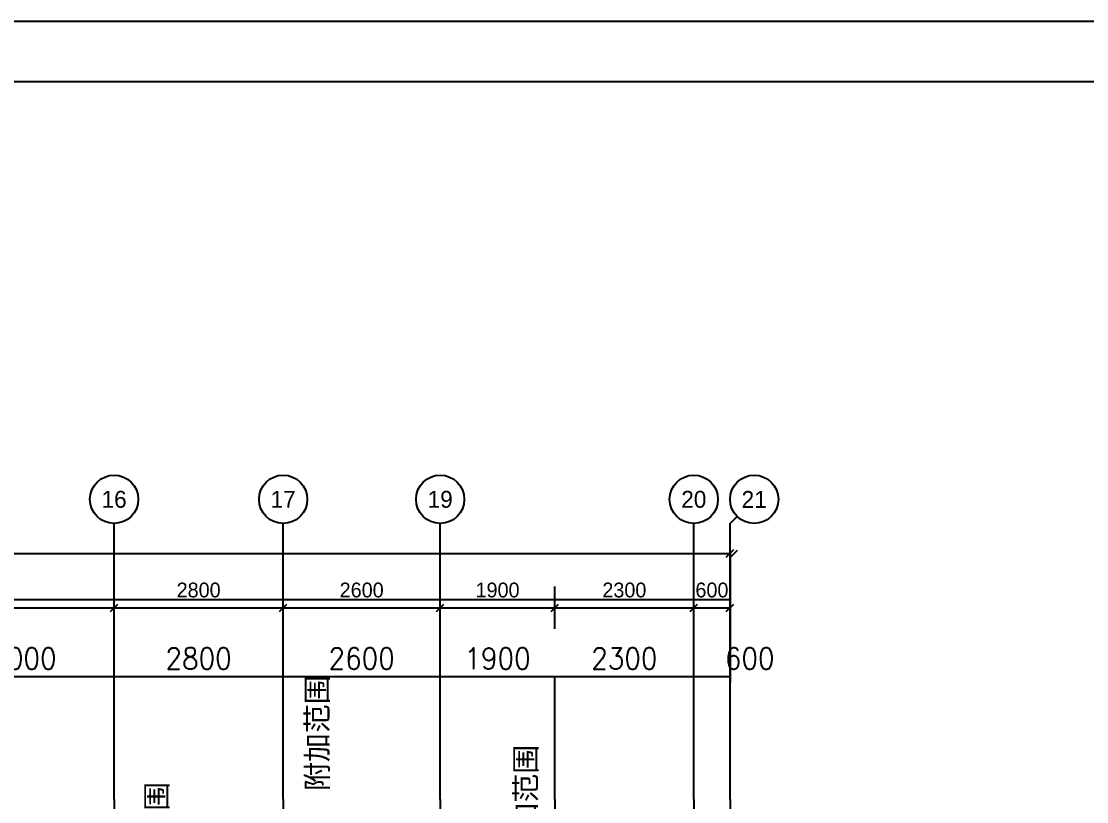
# Model space of a CAD drawing. Extents: x 628064 to 789462, y -248497 to 145317.
# Drawn here: x 711898 to 729541, y 132403 to 145317 of the extents above; entities that cross this region are included whole.
import ezdxf
from ezdxf.enums import TextEntityAlignment as Align

# ---------------------------------------------------------------- set-up
doc = ezdxf.new("R2010")
doc.units = 0
doc.header["$LTSCALE"] = 100
doc.linetypes.add('CENTER', pattern=[50.800000000000004, 31.75, -6.35, 6.35, -6.35])
for name, color, linetype in [('AXIS', 3, 'Continuous'), ('dim-wall', 7, 'Continuous'), ('PAXIS', 253, 'CENTER'), ('PUB_DIM', 3, 'Continuous'), ('PUB_TITLE', 4, 'Continuous')]:
    doc.layers.add(name, color=color, linetype=linetype)
doc.styles.add('cadreader_textstyle', font='cadreader_textstyle')
doc.styles.get("Standard").update_dxf_attribs({"font": 'standard'})
doc.dimstyles.get("Standard").update_dxf_attribs({"dimtxt": 351, "dimasz": 0.18, "dimexe": 0.18, "dimexo": 0.0625, "dimgap": 0.09, "dimtad": 0, "dimtoh": 1, "dimdec": 0, "dimzin": 0, "dimdsep": 46, "dimcen": 0.09, "dimadec": 0, "dimazin": 0, "dimtfac": 1, "dimtdec": 4, "dimtofl": 0, "dimtmove": 0, "dimatfit": 3, "dimfxl": 250, "dimtolj": 1, "dimtzin": 0, "dimarcsym": 0})

# ---------------------------------------------------------------- blocks, each defined once
blk = doc.blocks.new('A1tk')
at = {"layer": 'PUB_TITLE'}
for points in [[(-602684.8960158156, -92241.990762174), (-602684.8960158156, -32841.99076217401), (-518584.8960158156, -32841.99076217401), (-518584.8960158156, -92241.990762174)], [(-600184.8960158156, -91241.99076217401), (-519584.8960158155, -91241.99076217401), (-519584.8960158155, -33841.99076217401), (-600184.8960158156, -33841.99076217401)]]:
    blk.add_lwpolyline(points, close=True, dxfattribs=at)
blk = doc.blocks.new('*D484')
at = {"layer": 'dim-wall', "color": 0, "linetype": 'ByBlock', "lineweight": -2}
for p, q in [((723034.4767110852, 130512.5051978962), (720520.4570173917, 130512.5051981889)), ((720520.6370172404, 129212.5050074539), (720520.6370173917, 130512.5051981889)), ((723034.4767109355, 129212.5050071613), (720520.4570172403, 129212.505007454))]:
    blk.add_line(p, q, dxfattribs=at)
for points in [[(720520.6370173917, 130512.5051981889), (720520.6669898871, 130512.3251981888), (720520.6070448963, 130512.3251981889)], [(720520.6370172404, 129212.5050074539), (720520.607044745, 129212.685007454), (720520.6669897358, 129212.6850074539)]]:
    blk.add_solid(points, dxfattribs=at)
at = {"layer": 'dim-wall', "color": 0, "linetype": 'Continuous', "lineweight": -2, "insert": (720270.6370176859, 132388.1051978962), "char_height": 351, "width": 3751.019999999998, "attachment_point": 5, "rotation": 89.9999999933299}
blk.add_mtext('\\A1;\\A1;\\A1;附加范围', dxfattribs=at)
blk = doc.blocks.new('*D664')
at = {"layer": 'dim-wall', "color": 0, "linetype": 'ByBlock', "lineweight": -2}
for p, q in [((716591.0678463224, 130812.5048175208), (716581.1041690398, 130812.504817522)), ((716581.2841690398, 130812.504817522), (716581.2841688186, 128912.5048179566)), ((716502.0959329582, 128912.5048179658), (716581.4641688187, 128912.5048179566))]:
    blk.add_line(p, q, dxfattribs=at)
for points in [[(716581.2841690398, 130812.504817522), (716581.3141415352, 130812.3248175219), (716581.2541965444, 130812.324817522)], [(716581.2841688186, 128912.5048179566), (716581.2541963232, 128912.6848179566), (716581.314141314, 128912.6848179566)]]:
    blk.add_solid(points, dxfattribs=at)
at = {"layer": 'dim-wall', "color": 0, "linetype": 'Continuous', "lineweight": -2, "insert": (716816.5220313582, 133537.5311252192), "char_height": 351, "width": 4673.369999999988, "attachment_point": 5, "rotation": 89.9999999933299}
blk.add_mtext('\\A1;\\A1;\\A1;\\A1;附加范围', dxfattribs=at)
blk = doc.blocks.new('*D710')
at = {"layer": 'dim-wall', "color": 0, "linetype": 'ByBlock', "lineweight": -2}
for p, q in [((713884.6024876988, 129412.5048174148), (713898.0037069364, 129412.5048174132)), ((713897.8237065406, 126013.544119471), (713897.8237069363, 129412.5048174133)), ((713775.3050914404, 126013.5441194853), (713898.0037065407, 126013.544119471))]:
    blk.add_line(p, q, dxfattribs=at)
for points in [[(713897.8237069363, 129412.5048174133), (713897.8536794317, 129412.3248174132), (713897.7937344409, 129412.3248174133)], [(713897.8237065406, 126013.544119471), (713897.7937340452, 126013.724119471), (713897.853679036, 126013.724119471)]]:
    blk.add_solid(points, dxfattribs=at)
at = {"layer": 'dim-wall', "color": 0, "linetype": 'Continuous', "lineweight": -2, "insert": (714160.2538574531, 131773.798007), "char_height": 351, "width": 3751.019999999998, "attachment_point": 5, "rotation": 89.99999999332982}
blk.add_mtext('\\A1;\\A1;\\A1;附加范围', dxfattribs=at)
blk = doc.blocks.new('*D607')
at = {"layer": 'PUB_DIM', "color": 0, "linetype": 'ByBlock', "lineweight": -2}
for p, q in [((674434.5400195328, 135716.5022179236), (674434.5400195328, 135749.5375792448)), ((674434.5400195328, 135749.3575792448), (723634.5400195329, 135749.3575792448)), ((723634.5400195329, 135716.5022179236), (723634.5400195329, 135749.5375792448))]:
    blk.add_line(p, q, dxfattribs=at)
for points in [[(674434.5400195328, 135749.3575792448), (674434.7200195328, 135749.3875517402), (674434.7200195328, 135749.3276067494)], [(723634.5400195329, 135749.3575792448), (723634.3600195328, 135749.3276067494), (723634.3600195328, 135749.3875517402)]]:
    blk.add_solid(points, dxfattribs=at)
at = {"layer": 'PUB_DIM', "color": 0, "linetype": 'Continuous', "lineweight": -2, "insert": (699034.5400195328, 136049.3575792448), "char_height": 351, "width": 1168.050000000001, "attachment_point": 5}
blk.add_mtext('49200', dxfattribs=at)
blk = doc.blocks.new('*D695')
at = {"layer": 'PUB_DIM', "color": 0, "linetype": 'ByBlock', "lineweight": -2}
for p, q in [((710434.5400074599, 132442.0256058196), (710434.5823265132, 134473.3401653449)), ((710434.5823227633, 134473.1601653449), (713434.5823227633, 134473.0976653449)), ((713434.5400074599, 132441.9631058196), (713434.5823265132, 134473.2776653449))]:
    blk.add_line(p, q, dxfattribs=at)
for points in [[(710434.5823227633, 134473.1601653449), (710434.7623233877, 134473.1901340903), (710434.7623221388, 134473.1301890995)], [(713434.5823227633, 134473.0976653449), (713434.4023221389, 134473.0676965995), (713434.4023233878, 134473.1276415903)]]:
    blk.add_solid(points, dxfattribs=at)
at = {"layer": 'PUB_DIM', "color": 0, "linetype": 'Continuous', "lineweight": -2, "insert": (711934.5885727631, 134773.1289152798), "char_height": 351, "width": 912.5999999999997, "attachment_point": 5, "rotation": 359.998806337927}
blk.add_mtext('3000', dxfattribs=at)
blk = doc.blocks.new('*D411')
at = {"layer": 'PUB_DIM', "color": 0, "linetype": 'ByBlock', "lineweight": -2}
for p, q in [((713434.5400061578, 132441.9631058196), (713434.540006158, 134473.457665345)), ((713434.540006158, 134473.277665345), (716234.540006158, 134473.2776653449)), ((716234.5400061578, 132441.9631058195), (716234.540006158, 134473.4576653449))]:
    blk.add_line(p, q, dxfattribs=at)
for points in [[(713434.540006158, 134473.277665345), (713434.720006158, 134473.3076378404), (713434.720006158, 134473.2476928496)], [(716234.540006158, 134473.2776653449), (716234.3600061579, 134473.2476928495), (716234.3600061579, 134473.3076378403)]]:
    blk.add_solid(points, dxfattribs=at)
at = {"layer": 'PUB_DIM', "color": 0, "linetype": 'Continuous', "lineweight": -2, "insert": (714834.5400061578, 134773.2776653449), "char_height": 351, "width": 912.5999999999997, "attachment_point": 5}
blk.add_mtext('2800', dxfattribs=at)
blk = doc.blocks.new('*D97')
at = {"layer": 'PUB_DIM', "color": 0, "linetype": 'ByBlock', "lineweight": -2}
for p, q in [((716234.5400061466, 132441.9631058195), (716234.539643182, 134473.4572021885)), ((716234.5396432141, 134473.2772021885), (718834.5396432141, 134473.2776667276)), ((718834.5400061466, 132441.9635703586), (718834.539643182, 134473.4576667276))]:
    blk.add_line(p, q, dxfattribs=at)
for points in [[(716234.5396432141, 134473.2772021885), (716234.7196432088, 134473.3071747161), (716234.7196432195, 134473.2472297253)], [(718834.5396432141, 134473.2776667276), (718834.3596432194, 134473.2476942001), (718834.3596432087, 134473.3076391908)]]:
    blk.add_solid(points, dxfattribs=at)
at = {"layer": 'PUB_DIM', "color": 0, "linetype": 'Continuous', "lineweight": -2, "insert": (717534.540006158, 134773.2776667277), "char_height": 351, "width": 906.7499999999995, "attachment_point": 5, "rotation": 1.0236973067414214e-05}
blk.add_mtext('2600', dxfattribs=at)
blk = doc.blocks.new('*D482')
at = {"layer": 'PUB_DIM', "color": 0, "linetype": 'ByBlock', "lineweight": -2}
for p, q in [((718834.5400061426, 132441.9631058195), (718834.5395094099, 134473.6372021885)), ((718834.5395094539, 134473.4572021885), (720734.5395094539, 134473.4576667276)), ((720734.5400061426, 132441.9635703586), (720734.5395094099, 134473.6376667276))]:
    blk.add_line(p, q, dxfattribs=at)
for points in [[(718834.5395094539, 134473.4572021885), (718834.7195094466, 134473.4871747279), (718834.7195094613, 134473.4272297371)], [(720734.5395094539, 134473.4576667276), (720734.3595094612, 134473.4276941882), (720734.3595094465, 134473.487639179)]]:
    blk.add_solid(points, dxfattribs=at)
at = {"layer": 'PUB_DIM', "color": 0, "linetype": 'Continuous', "lineweight": -2, "insert": (719784.5400061578, 134773.4576667277), "char_height": 351, "width": 801.4499999999991, "attachment_point": 5, "rotation": 1.400848943924519e-05}
blk.add_mtext('1900', dxfattribs=at)
blk = doc.blocks.new('*D163')
at = {"layer": 'PUB_DIM', "color": 0, "linetype": 'ByBlock', "lineweight": -2}
for p, q in [((720734.5400061578, 132442.0260703586), (720734.5400061578, 134473.8176667277)), ((720734.5400061578, 134473.6376667277), (723034.540006158, 134473.6376667277)), ((723034.540006158, 132442.0260703586), (723034.540006158, 134473.8176667277))]:
    blk.add_line(p, q, dxfattribs=at)
for points in [[(720734.5400061578, 134473.6376667277), (720734.7200061579, 134473.6676392231), (720734.7200061579, 134473.6076942323)], [(723034.540006158, 134473.6376667277), (723034.3600061579, 134473.6076942323), (723034.3600061579, 134473.6676392231)]]:
    blk.add_solid(points, dxfattribs=at)
at = {"layer": 'PUB_DIM', "color": 0, "linetype": 'Continuous', "lineweight": -2, "insert": (721884.540006158, 134773.6376667277), "char_height": 351, "width": 912.5999999999997, "attachment_point": 5}
blk.add_mtext('2300', dxfattribs=at)
blk = doc.blocks.new('*D652')
at = {"layer": 'PUB_DIM', "color": 0, "linetype": 'ByBlock', "lineweight": -2}
for p, q in [((723034.5400191788, 132442.0885703572), (723034.9632897981, 134473.7875410476)), ((723034.9632522981, 134473.6075410515), (723634.9632522981, 134473.4825410514)), ((723634.5400191788, 132441.9635703571), (723634.9632897981, 134473.6625410475))]:
    blk.add_line(p, q, dxfattribs=at)
for points in [[(723034.9632522981, 134473.6075410515), (723035.1432585384, 134473.6374760462), (723035.1432460499, 134473.5775310568)], [(723634.9632522981, 134473.4825410514), (723634.7832460577, 134473.4526060567), (723634.7832585463, 134473.5125510461)]]:
    blk.add_solid(points, dxfattribs=at)
at = {"layer": 'PUB_DIM', "color": 0, "linetype": 'Continuous', "lineweight": -2, "insert": (723960.7657452273, 134773.4146720423), "char_height": 351, "width": 651.2999999999993, "attachment_point": 5, "rotation": 359.98806337942966}
blk.add_mtext('600', dxfattribs=at)

msp = doc.modelspace()

# ---------------------------------------------------------------- linework, layer by layer
at = {"layer": 'AXIS'}
for p, q in [((723751.6973100213, 136559.0578933449), (723634.5400224959, 136441.9006058195)), ((713434.5400061578, 132441.9006058196), (713434.5400224958, 136441.9006058196)), ((716234.5400061578, 132441.9006058195), (716234.5400224959, 136441.9006058195)), ((718834.5400061578, 132441.9006058195), (718834.5400224959, 136441.9006058195)), ((723034.540006158, 132441.9006058195), (723034.5400224959, 136441.9006058195)), ((723634.540006158, 132441.9006058195), (723634.5400224959, 136441.9006058195))]:
    msp.add_line(p, q, dxfattribs=at)
at = {"layer": 'AXIS', "linetype": 'Continuous'}
for points in [[(723634.5625, 133006.984375), (723634.5625, 137006.984375), (723751.6875, 137124.140625)], [(713434.5625, 133006.984375), (713434.5625, 137006.984375)], [(716234.5625, 133006.984375), (716234.5625, 137006.984375)], [(718834.5625000001, 133006.984375), (718834.5625000001, 137006.984375)], [(723034.5624999999, 133006.984375), (723034.5624999999, 137006.984375)]]:
    msp.add_lwpolyline(points, dxfattribs=at)
for centre in [(713434.5399928078, 137406.9908747576), (716234.5399928106, 137406.9908747573), (718834.539992805, 137406.990874757), (723034.539992816, 137406.9908747566), (724034.539992805, 137406.9908747565)]:
    msp.add_circle(centre, 400, dxfattribs=at)
at = {"layer": 'PAXIS'}
for points in [[(713434.5400061578, 132441.9010703586), (713434.5400061578, 114510.5960270955)], [(716234.5400061578, 132441.9010703586), (716234.5400061578, 126012.9010703589)], [(718834.5400061578, 132441.9010703586), (718834.5400061578, 126012.9010703589)], [(720734.5400061578, 132441.9010703586), (720734.5400061578, 127612.9010703589)], [(723034.540006158, 132441.9010703585), (723034.5400061577, 114510.5960270954)], [(723634.540006158, 132441.9010703585), (723634.5400061577, 114510.5960270954)]]:
    msp.add_lwpolyline(points, dxfattribs=at)
at = {"layer": 'PUB_DIM', "linetype": 'Continuous'}
for points in [[(723634.5625, 136162.5), (723634.5625, 136862.5)], [(723572.6875000001, 136450.640625), (723696.4375000001, 136574.375)], [(674434.5625, 134375.28125), (674434.5625, 136512.5), (723634.5625, 136512.5), (723634.5625, 134375.28125)], [(713434.5625, 135262.5), (713434.5625, 135962.5)], [(716234.5625, 135262.5), (716234.5625, 135962.5)], [(718834.5625000001, 135262.5), (718834.5625000001, 135962.5)], [(720734.5625000001, 135262.5), (720734.5625000001, 135962.5)], [(723034.5624999999, 135262.5), (723034.5624999999, 135962.5)], [(723634.5625, 135262.5), (723634.5625, 135962.5)], [(713372.6875, 135550.640625), (713496.4375, 135674.375)], [(716172.6875000001, 135550.640625), (716296.4375, 135674.375)], [(718772.6875, 135550.640625), (718896.4375000001, 135674.375)], [(720672.6875, 135550.640625), (720796.4375, 135674.375)], [(722972.6875, 135550.640625), (723096.4375, 135674.375)], [(723572.6875000001, 135550.640625), (723696.4375000001, 135674.375)], [(674434.5625, 134375.28125), (674434.5625, 135612.5), (723634.5625, 135612.5), (723634.5625, 134375.28125)]]:
    msp.add_lwpolyline(points, dxfattribs=at)

# ---------------------------------------------------------------- block references
msp.add_blockref('A1tk', (1260590.741645003, 178158.7916035375))

# ---------------------------------------------------------------- texts
at = {"layer": 'AXIS', "color": 7, "style": 'cadreader_textstyle'}
for s, p in [('16', (713434.5399928078, 137406.9908747576)), ('17', (716234.5399928106, 137406.9908747573)), ('19', (718834.539992805, 137406.990874757)), ('20', (723034.539992816, 137406.9908747566)), ('21', (724034.539992805, 137406.9908747565))]:
    msp.add_text(s, height=280, dxfattribs=at).set_placement(p, align=Align.MIDDLE)
at = {"layer": 'PUB_DIM', "color": 7, "style": 'cadreader_textstyle'}
for s, p in [('2800', (714834.5399960866, 135906.5048195208)), ('2600', (717534.5399960888, 135906.5048195208)), ('1900', (719784.5399960866, 135906.5048195209)), ('2300', (721884.5399960855, 135906.5048195209)), ('600', (723334.5399960865, 135906.5048195209))]:
    msp.add_text(s, height=245, rotation=360.0000100179126, dxfattribs=at).set_placement(p, align=Align.MIDDLE)

# ---------------------------------------------------------------- dimensions: what is measured, and where the dimension line sits
at = {"layer": 'dim-wall'}
for base, p1, p2, angle, text, picture, middle in [((716581.2841688186, 128912.5048179658), (716591.1303463224, 130812.5048175208), (716502.0334329582, 128912.5048179658), 89.9999999933299, '\\A1;\\A1;\\A1;\\A1;\\A1;附加范围', '*D664', (716816.5220309756, 130250.7561254365)), ((720520.6370173917, 130512.5051978962), (723034.5392109355, 129212.5050071613), (723034.5392110852, 130512.5051978962), 269.9999999933299, '\\A1;\\A1;\\A1;\\A1;附加范围', '*D484', (720270.6370173919, 129862.5051025288)), ((713897.8237069363, 129412.5048174148), (713775.2425914404, 126013.5441194853), (713884.5399876988, 129412.5048174148), 89.9999999933299, '\\A1;\\A1;\\A1;\\A1;附加范围', '*D710', (714160.2538570369, 128198.7176580289))]:
    dim = msp.add_linear_dim(base=base, p1=p1, p2=p2, angle=angle, text=text, dimstyle='Standard', dxfattribs=at)
    dim.commit()
    dim.dimension.update_dxf_attribs({"geometry": picture, "text_midpoint": middle})
at = {"layer": 'PUB_DIM'}
dim = msp.add_linear_dim(base=(723634.5400195329, 135749.3575792448), p1=(674434.5400195328, 135716.4397179236), p2=(723634.5400195329, 135716.4397179236), dimstyle='Standard', dxfattribs=at)
dim.commit()
dim.dimension.update_dxf_attribs({"geometry": '*D607', "text_midpoint": (699034.5400195328, 136049.3575792448)})
for p1, p2, distance, picture, middle in [((710434.5400061578, 132441.9631058196), (713434.5400061578, 132441.9006058196), 2031.1970599660915, '*D695', (711934.5885727631, 134773.1289152798)), ((713434.5400061578, 132441.9006058196), (716234.5400061578, 132441.9006058195), 2031.3770595254027, '*D411', (714834.5400061578, 134773.2776653449)), ((716234.5400061578, 132441.9006058195), (718834.5400061578, 132441.9010703586), 2031.3765963690275, '*D97', (717534.540006158, 134773.2776667277)), ((718834.5400061578, 132441.9006058195), (720734.5400061578, 132441.9010703586), 2031.5565963690487, '*D482', (719784.5400061578, 134773.4576667277)), ((720734.5400061578, 132441.9635703586), (723034.540006158, 132441.9635703586), 2031.674096369097, '*D163', (721884.540006158, 134773.6376667277)), ((723034.540006158, 132442.0260703586), (723634.540006158, 132441.9010703585), 2031.5815147810476, '*D652', (723335.0257522963, 134773.545034541))]:
    dim = msp.add_aligned_dim(p1=p1, p2=p2, distance=distance, dimstyle='Standard', dxfattribs=at)
    dim.commit()
    dim.dimension.update_dxf_attribs({"geometry": picture, "text_midpoint": middle})

doc.saveas('drawing.dxf')
